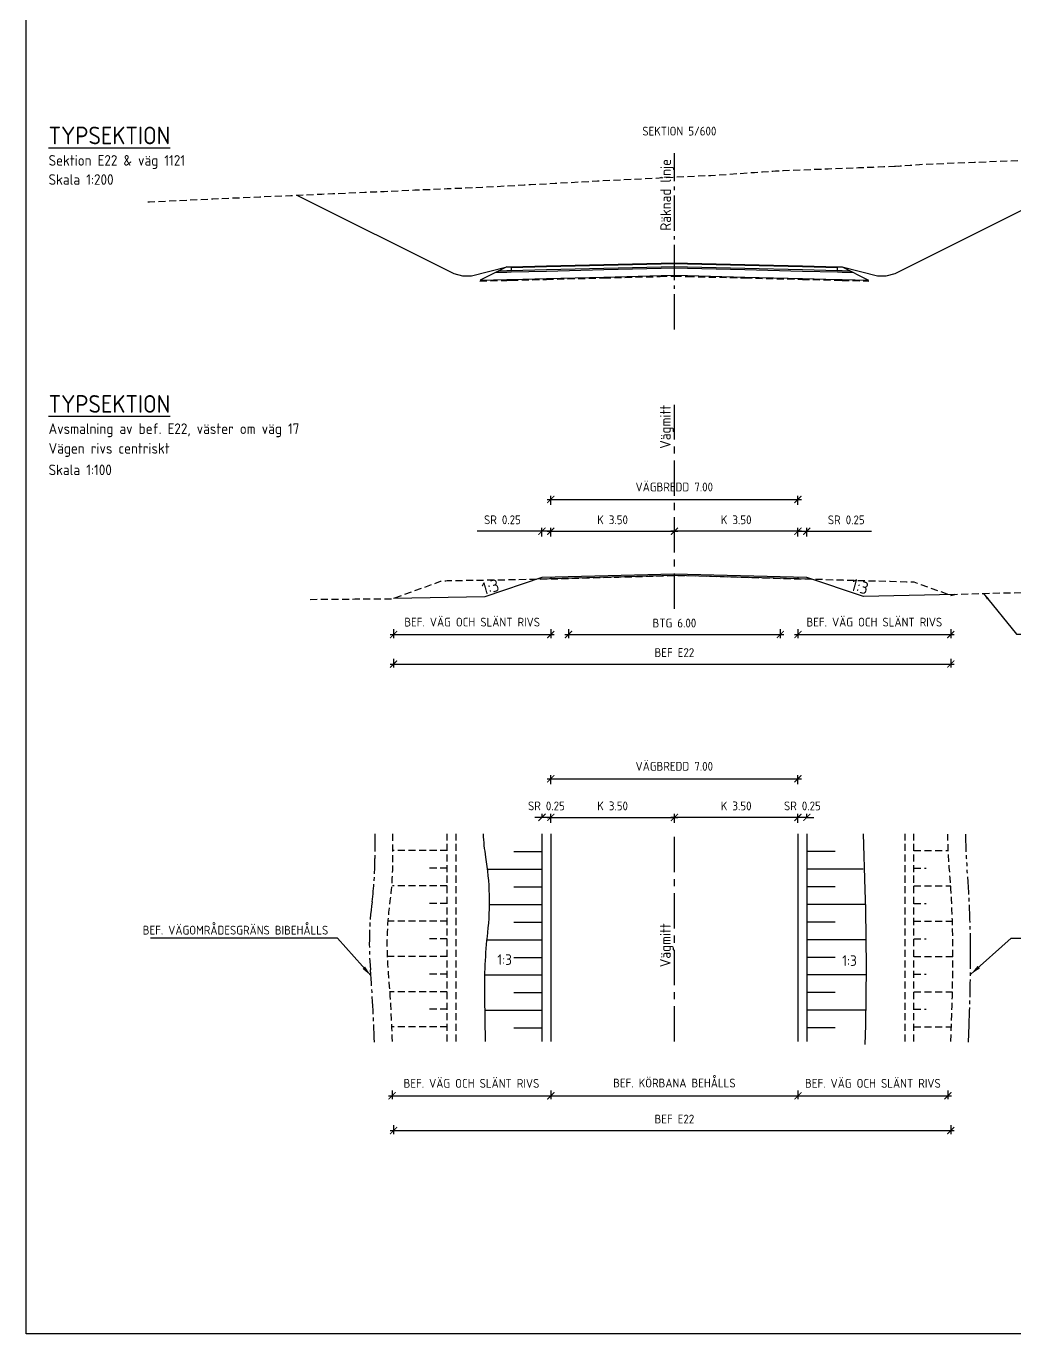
# Model space of a CAD drawing. Header units: metres. Extents: x 166439 to 168621, y 6226863 to 6228959.
# Drawn here: x 166661.84 to 166689.84, y 6226943.79 to 6226980.85 of the extents above; entities that cross this region are included whole.
import ezdxf
from ezdxf.enums import TextEntityAlignment as Align

# ---------------------------------------------------------------- set-up
doc = ezdxf.new("R2010")
doc.units = ezdxf.units.M
doc.header["$LTSCALE"] = 0.1
doc.header["$MEASUREMENT"] = 0
for name, pattern in [('CENTER', [16, 10, -2, 2, -2]), ('CENTRUMLINJE', [27, 20, -3, 1, -3]), ('DASHED_2', [3, 2, -1])]:
    doc.linetypes.add(name, pattern=pattern)
doc.layers.get('0').update_dxf_attribs({"linetype": 'CONTINUOUS'})
doc.layers.get('DEFPOINTS').update_dxf_attribs({"color": 5, "linetype": 'CONTINUOUS'})
for name, color, linetype in [('04_geotextil', 1, 'DASHED_2'), ('04_mått', 4, 'CONTINUOUS'), ('04_topp', 7, 'CONTINUOUS'), ('04_txt', 1, 'CONTINUOUS'), ('04_öb', 4, 'CONTINUOUS'), ('04_överyta', 3, 'CONTINUOUS'), ('900_CENT', 4, 'CENTER'), ('900_RACKE', 4, 'CONTINUOUS'), ('M-312A', 3, 'CONTINUOUS'), ('M-372A', 8, 'DASHED_2'), ('M-374C', 3, 'CONTINUOUS'), ('M-374D', 7, 'CONTINUOUS'), ('M-378B', 7, 'CENTRUMLINJE'), ('SEK', 1, 'CONTINUOUS'), ('Slänter', 4, 'CONTINUOUS'), ('T19202X', 7, 'CONTINUOUS'), ('Vägområde_bef', 4, 'CENTER')]:
    doc.layers.add(name, color=color, linetype=linetype)
doc.styles.add('ISO', font='iso.shx')
doc.dimstyles.new('BH90$0', dxfattribs={"dimscale": 0.05, "dimtxt": 2.5, "dimasz": 2, "dimexe": 1, "dimexo": 5, "dimgap": 2, "dimtad": 1, "dimzin": 0, "dimdsep": 46, "dimtxsty": 'ISO', "dimblk1": 'ARCHTICK', "dimblk2": 'ARCHTICK', "dimsah": 1, "dimcen": 1.5, "dimdle": 1, "dimadec": 0, "dimazin": 0, "dimtfac": 1, "dimtix": 1, "dimtmove": 0, "dimatfit": 3, "dimfxl": 1.5, "dimfxlon": 1, "dimtolj": 1, "dimtzin": 0, "dimarcsym": 0})
doc.dimstyles.new('BH90$7', dxfattribs={"dimscale": 0.05, "dimtxt": 2.5, "dimasz": 3, "dimexe": 2, "dimexo": 20, "dimgap": 1, "dimtad": 1, "dimzin": 0, "dimdsep": 46, "dimtxsty": 'ISO', "dimblk1": 'OPEN90', "dimblk2": 'OPEN90', "dimsah": 1, "dimcen": 4, "dimdle": 2, "dimadec": 0, "dimazin": 0, "dimtfac": 1, "dimtix": 1, "dimtmove": 0, "dimatfit": 3, "dimfxl": 2, "dimtolj": 1, "dimtzin": 0, "dimarcsym": 0})

# ---------------------------------------------------------------- blocks, each defined once
blk = doc.blocks.new('_ARCHTICK')
at = {"color": 0, "linetype": 'ByBlock', "const_width": 0.15}
blk.add_lwpolyline([(-0.5, -0.5), (0.5, 0.5)], dxfattribs=at)
blk = doc.blocks.new('*D238')
at = {"layer": '04_mått', "color": 0, "lineweight": -2}
for p, q in [((166672.243, 6226962.92), (166672.243, 6226962.67)), ((166688.027, 6226962.92), (166688.027, 6226962.67)), ((166672.143, 6226962.77), (166688.127, 6226962.77))]:
    blk.add_line(p, q, dxfattribs=at)
at = {"layer": 'DEFPOINTS', "color": 0}
for p in [(166672.243, 6226964.624), (166688.027, 6226964.718), (166688.027, 6226962.77)]:
    blk.add_point(p, dxfattribs=at)
at = {"layer": '04_mått', "color": 0, "lineweight": -2, "xscale": 0.2, "yscale": 0.2, "zscale": 0.2, "rotation": 180}
blk.add_blockref('_ARCHTICK', (166672.243, 6226962.77), dxfattribs=at)
at = {"layer": '04_mått', "color": 0, "lineweight": -2, "xscale": 0.2, "yscale": 0.2, "zscale": 0.2}
blk.add_blockref('_ARCHTICK', (166688.027, 6226962.77), dxfattribs=at)
at = {"layer": '04_mått', "color": 0, "insert": (166680.198, 6226963.095), "char_height": 0.25, "attachment_point": 5, "style": 'ISO'}
blk.add_mtext('\\A1;BEF E22', dxfattribs=at)
blk = doc.blocks.new('*D239')
at = {"layer": '04_mått', "color": 0, "lineweight": -2}
for p, q in [((166677.198, 6226963.757), (166677.198, 6226963.507)), ((166683.198, 6226963.757), (166683.198, 6226963.507)), ((166677.098, 6226963.607), (166683.298, 6226963.607))]:
    blk.add_line(p, q, dxfattribs=at)
at = {"layer": 'DEFPOINTS', "color": 0}
for p in [(166677.198, 6226965.182), (166683.198, 6226965.146), (166683.198, 6226963.607)]:
    blk.add_point(p, dxfattribs=at)
at = {"layer": '04_mått', "color": 0, "lineweight": -2, "xscale": 0.2, "yscale": 0.2, "zscale": 0.2, "rotation": 180}
blk.add_blockref('_ARCHTICK', (166677.198, 6226963.607), dxfattribs=at)
at = {"layer": '04_mått', "color": 0, "lineweight": -2, "xscale": 0.2, "yscale": 0.2, "zscale": 0.2}
blk.add_blockref('_ARCHTICK', (166683.198, 6226963.607), dxfattribs=at)
at = {"layer": '04_mått', "color": 0, "insert": (166680.198, 6226963.932), "char_height": 0.25, "attachment_point": 5, "style": 'ISO'}
blk.add_mtext('\\A1;BTG 6.00', dxfattribs=at)
blk = doc.blocks.new('*D240')
at = {"layer": '04_mått', "color": 0, "lineweight": -2}
for p, q in [((166676.445, 6226966.384), (166676.445, 6226966.634)), ((166676.696, 6226966.384), (166676.696, 6226966.634)), ((166676.445, 6226966.534), (166674.609, 6226966.534)), ((166676.696, 6226966.534), (166676.445, 6226966.534)), ((166676.696, 6226966.534), (166676.896, 6226966.534))]:
    blk.add_line(p, q, dxfattribs=at)
at = {"layer": 'DEFPOINTS', "color": 0}
for p in [(166676.696, 6226966.534), (166676.445, 6226965.179), (166676.696, 6226965.186)]:
    blk.add_point(p, dxfattribs=at)
at = {"layer": '04_mått', "color": 0, "lineweight": -2, "xscale": 0.2, "yscale": 0.2, "zscale": 0.2}
blk.add_blockref('_ARCHTICK', (166676.445, 6226966.534), dxfattribs=at)
at = {"layer": '04_mått', "color": 0, "lineweight": -2, "xscale": 0.2, "yscale": 0.2, "zscale": 0.2, "rotation": 180}
blk.add_blockref('_ARCHTICK', (166676.696, 6226966.534), dxfattribs=at)
at = {"layer": '04_mått', "color": 0, "insert": (166675.327, 6226966.859), "char_height": 0.25, "attachment_point": 5, "style": 'ISO'}
blk.add_mtext('\\A1;SR 0.25', dxfattribs=at)
blk = doc.blocks.new('*D241')
at = {"layer": '04_mått', "color": 0, "lineweight": -2}
for p, q in [((166683.697, 6226966.384), (166683.697, 6226966.634)), ((166683.947, 6226966.383), (166683.947, 6226966.633)), ((166683.697, 6226966.534), (166683.497, 6226966.534)), ((166683.697, 6226966.534), (166683.947, 6226966.533)), ((166683.947, 6226966.533), (166685.783, 6226966.532))]:
    blk.add_line(p, q, dxfattribs=at)
at = {"layer": 'DEFPOINTS', "color": 0}
for p in [(166683.697, 6226966.534), (166683.696, 6226965.183), (166683.946, 6226965.176)]:
    blk.add_point(p, dxfattribs=at)
at = {"layer": '04_mått', "color": 0, "lineweight": -2, "xscale": 0.2, "yscale": 0.2, "zscale": 0.2}
for p, rotation in [((166683.697, 6226966.534), 359.9501175747248), ((166683.947, 6226966.533), 179.9501175747248)]:
    blk.add_blockref('_ARCHTICK', p, dxfattribs=dict(at, rotation=rotation))
at = {"layer": '04_mått', "color": 0, "insert": (166685.066, 6226966.857), "char_height": 0.25, "attachment_point": 5, "rotation": 359.9501, "style": 'ISO'}
blk.add_mtext('\\A1;SR 0.25', dxfattribs=at)
blk = doc.blocks.new('*D242')
at = {"layer": '04_mått', "color": 0, "lineweight": -2}
for p, q in [((166676.696, 6226966.384), (166676.696, 6226966.634)), ((166680.198, 6226966.384), (166680.198, 6226966.634)), ((166676.596, 6226966.534), (166680.298, 6226966.534))]:
    blk.add_line(p, q, dxfattribs=at)
at = {"layer": 'DEFPOINTS', "color": 0}
for p in [(166680.198, 6226966.534), (166676.696, 6226965.186), (166680.198, 6226965.279)]:
    blk.add_point(p, dxfattribs=at)
at = {"layer": '04_mått', "color": 0, "lineweight": -2, "xscale": 0.2, "yscale": 0.2, "zscale": 0.2, "rotation": 180}
blk.add_blockref('_ARCHTICK', (166676.696, 6226966.534), dxfattribs=at)
at = {"layer": '04_mått', "color": 0, "lineweight": -2, "xscale": 0.2, "yscale": 0.2, "zscale": 0.2}
blk.add_blockref('_ARCHTICK', (166680.198, 6226966.534), dxfattribs=at)
at = {"layer": '04_mått', "color": 0, "insert": (166678.447, 6226966.859), "char_height": 0.25, "attachment_point": 5, "style": 'ISO'}
blk.add_mtext('\\A1;K 3.50', dxfattribs=at)
blk = doc.blocks.new('*D243')
at = {"layer": '04_mått', "color": 0, "lineweight": -2}
for p, q in [((166680.198, 6226966.384), (166680.198, 6226966.634)), ((166683.698, 6226966.384), (166683.698, 6226966.634)), ((166683.798, 6226966.534), (166680.098, 6226966.534))]:
    blk.add_line(p, q, dxfattribs=at)
at = {"layer": 'DEFPOINTS', "color": 0}
for p in [(166680.198, 6226966.534), (166680.198, 6226965.279), (166683.698, 6226965.235)]:
    blk.add_point(p, dxfattribs=at)
at = {"layer": '04_mått', "color": 0, "lineweight": -2, "xscale": 0.2, "yscale": 0.2, "zscale": 0.2, "rotation": 180}
blk.add_blockref('_ARCHTICK', (166680.198, 6226966.534), dxfattribs=at)
at = {"layer": '04_mått', "color": 0, "lineweight": -2, "xscale": 0.2, "yscale": 0.2, "zscale": 0.2}
blk.add_blockref('_ARCHTICK', (166683.698, 6226966.534), dxfattribs=at)
at = {"layer": '04_mått', "color": 0, "insert": (166681.948, 6226966.859), "char_height": 0.25, "attachment_point": 5, "style": 'ISO'}
blk.add_mtext('\\A1;K 3.50', dxfattribs=at)
blk = doc.blocks.new('*D244')
at = {"layer": '04_mått', "color": 0, "lineweight": -2}
for p, q in [((166676.595, 6226967.436), (166683.795, 6226967.436)), ((166676.695, 6226967.286), (166676.695, 6226967.536)), ((166683.695, 6226967.286), (166683.695, 6226967.536))]:
    blk.add_line(p, q, dxfattribs=at)
at = {"layer": 'DEFPOINTS', "color": 0}
for p in [(166683.695, 6226967.436), (166676.695, 6226965.186), (166683.695, 6226965.186)]:
    blk.add_point(p, dxfattribs=at)
at = {"layer": '04_mått', "color": 0, "lineweight": -2, "xscale": 0.2, "yscale": 0.2, "zscale": 0.2, "rotation": 180}
blk.add_blockref('_ARCHTICK', (166676.695, 6226967.436), dxfattribs=at)
at = {"layer": '04_mått', "color": 0, "lineweight": -2, "xscale": 0.2, "yscale": 0.2, "zscale": 0.2}
blk.add_blockref('_ARCHTICK', (166683.695, 6226967.436), dxfattribs=at)
at = {"layer": '04_mått', "color": 0, "insert": (166680.195, 6226967.788), "char_height": 0.25, "attachment_point": 5, "style": 'ISO'}
blk.add_mtext('\\A1;VÄGBREDD 7.00', dxfattribs=at)
blk = doc.blocks.new('*D245')
at = {"layer": '900_RACKE', "color": 0, "lineweight": -2}
for p, q in [((166683.697, 6226963.757), (166683.697, 6226963.507)), ((166688.027, 6226963.757), (166688.027, 6226963.507)), ((166683.597, 6226963.607), (166688.127, 6226963.607))]:
    blk.add_line(p, q, dxfattribs=at)
at = {"layer": 'DEFPOINTS', "color": 0}
for p in [(166683.697, 6226965.186), (166688.027, 6226964.718), (166688.027, 6226963.607)]:
    blk.add_point(p, dxfattribs=at)
at = {"layer": '900_RACKE', "color": 0, "lineweight": -2, "xscale": 0.2, "yscale": 0.2, "zscale": 0.2, "rotation": 180}
blk.add_blockref('_ARCHTICK', (166683.697, 6226963.607), dxfattribs=at)
at = {"layer": '900_RACKE', "color": 0, "lineweight": -2, "xscale": 0.2, "yscale": 0.2, "zscale": 0.2}
blk.add_blockref('_ARCHTICK', (166688.027, 6226963.607), dxfattribs=at)
at = {"layer": '900_RACKE', "color": 0, "insert": (166685.862, 6226963.959), "char_height": 0.25, "attachment_point": 5, "style": 'ISO'}
blk.add_mtext('\\A1;BEF. VÄG OCH SLÄNT RIVS', dxfattribs=at)
blk = doc.blocks.new('*D246')
at = {"layer": '04_mått', "color": 0, "lineweight": -2}
for p, q in [((166672.243, 6226963.757), (166672.243, 6226963.507)), ((166676.696, 6226963.757), (166676.696, 6226963.507)), ((166672.143, 6226963.607), (166676.796, 6226963.607))]:
    blk.add_line(p, q, dxfattribs=at)
at = {"layer": 'DEFPOINTS', "color": 0}
for p in [(166676.696, 6226965.186), (166672.243, 6226964.624), (166676.696, 6226963.607)]:
    blk.add_point(p, dxfattribs=at)
at = {"layer": '04_mått', "color": 0, "lineweight": -2, "xscale": 0.2, "yscale": 0.2, "zscale": 0.2, "rotation": 180}
blk.add_blockref('_ARCHTICK', (166672.243, 6226963.607), dxfattribs=at)
at = {"layer": '04_mått', "color": 0, "lineweight": -2, "xscale": 0.2, "yscale": 0.2, "zscale": 0.2}
blk.add_blockref('_ARCHTICK', (166676.696, 6226963.607), dxfattribs=at)
at = {"layer": '04_mått', "color": 0, "insert": (166674.47, 6226963.959), "char_height": 0.25, "attachment_point": 5, "style": 'ISO'}
blk.add_mtext('\\A1;BEF. VÄG OCH SLÄNT RIVS', dxfattribs=at)
blk = doc.blocks.new('*D247')
at = {"layer": '04_mått', "color": 0, "lineweight": -2}
for p, q in [((166676.698, 6226958.275), (166676.698, 6226958.525)), ((166680.198, 6226958.275), (166680.198, 6226958.525)), ((166676.598, 6226958.425), (166680.298, 6226958.425))]:
    blk.add_line(p, q, dxfattribs=at)
at = {"layer": 'DEFPOINTS', "color": 0}
for p in [(166680.198, 6226958.425), (166676.698, 6226952.074), (166680.198, 6226952.074)]:
    blk.add_point(p, dxfattribs=at)
at = {"layer": '04_mått', "color": 0, "lineweight": -2, "xscale": 0.2, "yscale": 0.2, "zscale": 0.2, "rotation": 180}
blk.add_blockref('_ARCHTICK', (166676.698, 6226958.425), dxfattribs=at)
at = {"layer": '04_mått', "color": 0, "lineweight": -2, "xscale": 0.2, "yscale": 0.2, "zscale": 0.2}
blk.add_blockref('_ARCHTICK', (166680.198, 6226958.425), dxfattribs=at)
at = {"layer": '04_mått', "color": 0, "insert": (166678.448, 6226958.75), "char_height": 0.25, "attachment_point": 5, "style": 'ISO'}
blk.add_mtext('\\A1;K 3.50', dxfattribs=at)
blk = doc.blocks.new('*D248')
at = {"layer": '04_mått', "color": 0, "lineweight": -2}
for p, q in [((166680.198, 6226958.275), (166680.198, 6226958.525)), ((166683.698, 6226958.275), (166683.698, 6226958.525)), ((166683.798, 6226958.425), (166680.098, 6226958.425))]:
    blk.add_line(p, q, dxfattribs=at)
at = {"layer": 'DEFPOINTS', "color": 0}
for p in [(166680.198, 6226958.425), (166680.198, 6226952.074), (166683.698, 6226952.074)]:
    blk.add_point(p, dxfattribs=at)
at = {"layer": '04_mått', "color": 0, "lineweight": -2, "xscale": 0.2, "yscale": 0.2, "zscale": 0.2, "rotation": 180}
blk.add_blockref('_ARCHTICK', (166680.198, 6226958.425), dxfattribs=at)
at = {"layer": '04_mått', "color": 0, "lineweight": -2, "xscale": 0.2, "yscale": 0.2, "zscale": 0.2}
blk.add_blockref('_ARCHTICK', (166683.698, 6226958.425), dxfattribs=at)
at = {"layer": '04_mått', "color": 0, "insert": (166681.948, 6226958.75), "char_height": 0.25, "attachment_point": 5, "style": 'ISO'}
blk.add_mtext('\\A1;K 3.50', dxfattribs=at)
blk = doc.blocks.new('*D249')
at = {"layer": '04_mått', "color": 0, "lineweight": -2}
for p, q in [((166672.202, 6226950.685), (166672.202, 6226950.435)), ((166676.698, 6226950.685), (166676.698, 6226950.435)), ((166672.102, 6226950.535), (166676.798, 6226950.535))]:
    blk.add_line(p, q, dxfattribs=at)
at = {"layer": 'DEFPOINTS', "color": 0}
for p in [(166672.202, 6226952.069), (166676.698, 6226952.074), (166676.698, 6226950.535)]:
    blk.add_point(p, dxfattribs=at)
at = {"layer": '04_mått', "color": 0, "lineweight": -2, "xscale": 0.2, "yscale": 0.2, "zscale": 0.2, "rotation": 180}
blk.add_blockref('_ARCHTICK', (166672.202, 6226950.535), dxfattribs=at)
at = {"layer": '04_mått', "color": 0, "lineweight": -2, "xscale": 0.2, "yscale": 0.2, "zscale": 0.2}
blk.add_blockref('_ARCHTICK', (166676.698, 6226950.535), dxfattribs=at)
at = {"layer": '04_mått', "color": 0, "insert": (166674.45, 6226950.887), "char_height": 0.25, "attachment_point": 5, "style": 'ISO'}
blk.add_mtext('\\A1;BEF. VÄG OCH SLÄNT RIVS', dxfattribs=at)
blk = doc.blocks.new('*D250')
at = {"layer": '04_mått', "color": 0, "lineweight": -2}
for p, q in [((166683.698, 6226950.685), (166683.698, 6226950.435)), ((166687.945, 6226950.685), (166687.945, 6226950.435)), ((166683.598, 6226950.535), (166688.045, 6226950.535))]:
    blk.add_line(p, q, dxfattribs=at)
at = {"layer": 'DEFPOINTS', "color": 0}
for p in [(166687.945, 6226957.949), (166683.698, 6226952.069), (166687.945, 6226950.535)]:
    blk.add_point(p, dxfattribs=at)
at = {"layer": '04_mått', "color": 0, "lineweight": -2, "xscale": 0.2, "yscale": 0.2, "zscale": 0.2, "rotation": 180}
blk.add_blockref('_ARCHTICK', (166683.698, 6226950.535), dxfattribs=at)
at = {"layer": '04_mått', "color": 0, "lineweight": -2, "xscale": 0.2, "yscale": 0.2, "zscale": 0.2}
blk.add_blockref('_ARCHTICK', (166687.945, 6226950.535), dxfattribs=at)
at = {"layer": '04_mått', "color": 0, "insert": (166685.821, 6226950.887), "char_height": 0.25, "attachment_point": 5, "style": 'ISO'}
blk.add_mtext('\\A1;BEF. VÄG OCH SLÄNT RIVS', dxfattribs=at)
blk = doc.blocks.new('_Open90')
at = {"color": 0, "linetype": 'ByBlock', "lineweight": -2}
for p, q in [((0, 0), (-1, 0)), ((-0.5, 0.5), (0, 0)), ((0, 0), (-0.5, -0.5))]:
    blk.add_line(p, q, dxfattribs=at)
blk = doc.blocks.new('*D252')
at = {"layer": '04_mått', "color": 0, "lineweight": -2}
for p, q in [((166683.698, 6226958.425), (166683.698, 6226958.525)), ((166683.948, 6226958.425), (166683.948, 6226958.525)), ((166683.698, 6226958.425), (166683.498, 6226958.426)), ((166683.948, 6226958.425), (166683.698, 6226958.425)), ((166683.948, 6226958.425), (166684.148, 6226958.425))]:
    blk.add_line(p, q, dxfattribs=at)
at = {"layer": 'DEFPOINTS', "color": 0}
for p in [(166683.698, 6226958.425), (166683.698, 6226957.959), (166683.948, 6226957.959)]:
    blk.add_point(p, dxfattribs=at)
at = {"layer": '04_mått', "color": 0, "lineweight": -2, "xscale": 0.2, "yscale": 0.2, "zscale": 0.2}
for p, rotation in [((166683.698, 6226958.425), 359.9501175747248), ((166683.948, 6226958.425), 179.9501175747248)]:
    blk.add_blockref('_ARCHTICK', p, dxfattribs=dict(at, rotation=rotation))
at = {"layer": '04_mått', "color": 0, "insert": (166683.823, 6226958.75), "char_height": 0.25, "attachment_point": 5, "rotation": 359.9501, "style": 'ISO'}
blk.add_mtext('\\A1;SR 0.25', dxfattribs=at)
blk = doc.blocks.new('*D253')
at = {"layer": '04_mått', "color": 0, "lineweight": -2}
for p, q in [((166676.448, 6226958.425), (166676.448, 6226958.525)), ((166676.698, 6226958.425), (166676.698, 6226958.525)), ((166676.448, 6226958.425), (166676.248, 6226958.426)), ((166676.698, 6226958.425), (166676.448, 6226958.425)), ((166676.698, 6226958.425), (166676.898, 6226958.425))]:
    blk.add_line(p, q, dxfattribs=at)
at = {"layer": 'DEFPOINTS', "color": 0}
for p in [(166676.448, 6226958.425), (166676.448, 6226957.959), (166676.698, 6226957.959)]:
    blk.add_point(p, dxfattribs=at)
at = {"layer": '04_mått', "color": 0, "lineweight": -2, "xscale": 0.2, "yscale": 0.2, "zscale": 0.2}
for p, rotation in [((166676.448, 6226958.425), 359.9501175747248), ((166676.698, 6226958.425), 179.9501175747248)]:
    blk.add_blockref('_ARCHTICK', p, dxfattribs=dict(at, rotation=rotation))
at = {"layer": '04_mått', "color": 0, "insert": (166676.573, 6226958.75), "char_height": 0.25, "attachment_point": 5, "rotation": 359.9501, "style": 'ISO'}
blk.add_mtext('\\A1;SR 0.25', dxfattribs=at)
blk = doc.blocks.new('*D255')
at = {"layer": '04_mått', "color": 0, "lineweight": -2}
for p, q in [((166672.243, 6226949.7), (166672.243, 6226949.45)), ((166688.027, 6226949.7), (166688.027, 6226949.45)), ((166672.143, 6226949.55), (166688.127, 6226949.55))]:
    blk.add_line(p, q, dxfattribs=at)
at = {"layer": 'DEFPOINTS', "color": 0}
for p in [(166672.243, 6226951.554), (166688.027, 6226951.647), (166688.027, 6226949.55)]:
    blk.add_point(p, dxfattribs=at)
at = {"layer": '04_mått', "color": 0, "lineweight": -2, "xscale": 0.2, "yscale": 0.2, "zscale": 0.2, "rotation": 180}
blk.add_blockref('_ARCHTICK', (166672.243, 6226949.55), dxfattribs=at)
at = {"layer": '04_mått', "color": 0, "lineweight": -2, "xscale": 0.2, "yscale": 0.2, "zscale": 0.2}
blk.add_blockref('_ARCHTICK', (166688.027, 6226949.55), dxfattribs=at)
at = {"layer": '04_mått', "color": 0, "insert": (166680.198, 6226949.875), "char_height": 0.25, "attachment_point": 5, "style": 'ISO'}
blk.add_mtext('\\A1;BEF E22', dxfattribs=at)
blk = doc.blocks.new('*D256')
at = {"layer": '04_mått', "color": 0, "lineweight": -2}
for p, q in [((166676.695, 6226959.37), (166676.695, 6226959.62)), ((166683.695, 6226959.37), (166683.695, 6226959.62)), ((166676.595, 6226959.52), (166683.795, 6226959.52))]:
    blk.add_line(p, q, dxfattribs=at)
at = {"layer": 'DEFPOINTS', "color": 0}
for p in [(166683.695, 6226959.52), (166676.695, 6226957.27), (166683.695, 6226957.27)]:
    blk.add_point(p, dxfattribs=at)
at = {"layer": '04_mått', "color": 0, "lineweight": -2, "xscale": 0.2, "yscale": 0.2, "zscale": 0.2, "rotation": 180}
blk.add_blockref('_ARCHTICK', (166676.695, 6226959.52), dxfattribs=at)
at = {"layer": '04_mått', "color": 0, "lineweight": -2, "xscale": 0.2, "yscale": 0.2, "zscale": 0.2}
blk.add_blockref('_ARCHTICK', (166683.695, 6226959.52), dxfattribs=at)
at = {"layer": '04_mått', "color": 0, "insert": (166680.195, 6226959.872), "char_height": 0.25, "attachment_point": 5, "style": 'ISO'}
blk.add_mtext('\\A1;VÄGBREDD 7.00', dxfattribs=at)
blk = doc.blocks.new('*D257')
at = {"layer": '04_mått', "color": 0, "lineweight": -2}
for p, q in [((166676.698, 6226950.685), (166676.698, 6226950.435)), ((166683.698, 6226950.685), (166683.698, 6226950.435)), ((166676.598, 6226950.535), (166683.798, 6226950.535))]:
    blk.add_line(p, q, dxfattribs=at)
at = {"layer": 'DEFPOINTS', "color": 0}
for p in [(166676.698, 6226952.069), (166683.698, 6226952.074), (166683.698, 6226950.535)]:
    blk.add_point(p, dxfattribs=at)
at = {"layer": '04_mått', "color": 0, "lineweight": -2, "xscale": 0.2, "yscale": 0.2, "zscale": 0.2, "rotation": 180}
blk.add_blockref('_ARCHTICK', (166676.698, 6226950.535), dxfattribs=at)
at = {"layer": '04_mått', "color": 0, "lineweight": -2, "xscale": 0.2, "yscale": 0.2, "zscale": 0.2}
blk.add_blockref('_ARCHTICK', (166683.698, 6226950.535), dxfattribs=at)
at = {"layer": '04_mått', "color": 0, "insert": (166680.198, 6226950.896), "char_height": 0.25, "attachment_point": 5, "style": 'ISO'}
blk.add_mtext('\\A1;BEF. KÖRBANA BEHÅLLS', dxfattribs=at)

msp = doc.modelspace()

# ---------------------------------------------------------------- hatches: boundary and pattern name
at = {"layer": '04_topp'}
h = msp.add_hatch(color=256, dxfattribs=at)
h.paths.add_polyline_path([(166680.1975, 6226974.1237), (166680.5725, 6226974.1143), (166682.1975, 6226974.0737), (166683.8225, 6226974.0331), (166684.8225, 6226974.0081), (166684.8225, 6226974.0281), (166683.8225, 6226974.0531), (166682.1975, 6226974.0937), (166680.5725, 6226974.1343), (166680.1975, 6226974.1437)])
h.paths.add_polyline_path([(166679.8225, 6226974.1343), (166678.1975, 6226974.0937), (166676.5725, 6226974.0531), (166675.5725, 6226974.0281), (166675.5725, 6226974.0081), (166676.5725, 6226974.0331), (166678.1975, 6226974.0737), (166679.8225, 6226974.1143), (166680.1975, 6226974.1237), (166680.1975, 6226974.1437)])
msp.add_hatch(color=256, dxfattribs=at).paths.add_polyline_path([(166680.1952, 6226965.3192), (166676.6963, 6226965.2259), (166676.6963, 6226965.1859), (166680.1952, 6226965.2792), (166683.6975, 6226965.1858), (166683.6975, 6226965.2258)])

# ---------------------------------------------------------------- linework, layer by layer
at = {"layer": '04_geotextil'}
msp.add_lwpolyline([(166674.6896, 6226973.626), (166675.4482, 6226973.6449), (166675.5732, 6226973.6481), (166676.5732, 6226973.6731), (166678.1982, 6226973.7137), (166679.7975, 6226973.7537), (166679.7975, 6226973.7536), (166680.1995, 6226973.7636), (166680.5719, 6226973.7543), (166682.1969, 6226973.7137), (166683.8219, 6226973.6731), (166684.8219, 6226973.6481), (166684.9469, 6226973.6449), (166685.7055, 6226973.626)], dxfattribs=at)
at = {"layer": '04_öb'}
for p, q in [((166675.4475, 6226974.0249), (166674.7002, 6226973.6513)), ((166684.9475, 6226974.0249), (166685.6949, 6226973.6513))]:
    msp.add_line(p, q, dxfattribs=at)
for points in [[(166674.7002, 6226973.6513), (166675.4475, 6226973.6699), (166675.5725, 6226973.6731), (166676.5725, 6226973.6981), (166678.1975, 6226973.7387), (166679.8225, 6226973.7793), (166679.8225, 6226973.7792), (166680.1975, 6226973.7886), (166680.1975, 6226973.7887), (166680.5725, 6226973.7793), (166682.1975, 6226973.7387), (166683.8225, 6226973.6981), (166684.8225, 6226973.6731), (166684.9475, 6226973.6699), (166685.6949, 6226973.6513)], [(166675.1423, 6226973.8723), (166675.4475, 6226973.8799), (166675.5725, 6226973.8831), (166676.5725, 6226973.9081), (166678.1975, 6226973.9487), (166679.8225, 6226973.9893), (166679.8225, 6226973.9892), (166680.1975, 6226973.9986), (166680.1975, 6226973.9987), (166680.5725, 6226973.9893), (166682.1975, 6226973.9487), (166683.8225, 6226973.9081), (166684.8225, 6226973.8831), (166684.9475, 6226973.8799), (166685.2528, 6226973.8723)]]:
    msp.add_lwpolyline(points, dxfattribs=at)
at = {"layer": '04_överyta'}
for points in [[(166675.2265, 6226973.9144), (166675.4475, 6226973.9199), (166675.5725, 6226973.9231), (166676.5725, 6226973.9481), (166678.1975, 6226973.9887), (166679.8225, 6226974.0293), (166679.8225, 6226974.0292), (166680.1975, 6226974.0386), (166680.1975, 6226974.0387), (166680.5725, 6226974.0293), (166682.1975, 6226973.9887), (166683.8225, 6226973.9481), (166684.8225, 6226973.9231), (166684.9475, 6226973.9199), (166685.1686, 6226973.9144)], [(166675.4475, 6226974.0249), (166675.4475, 6226974.0249), (166675.5725, 6226974.0281), (166675.5725, 6226974.0081), (166676.5725, 6226974.0331), (166678.1975, 6226974.0737), (166679.8225, 6226974.1143), (166680.1975, 6226974.1237), (166680.5725, 6226974.1143), (166682.1975, 6226974.0737), (166683.8225, 6226974.0331), (166684.8225, 6226974.0081), (166684.8225, 6226974.0281), (166684.9475, 6226974.0249), (166684.9475, 6226974.0249)], [(166675.4475, 6226974.0249), (166675.4475, 6226974.0249), (166675.5725, 6226974.0281), (166675.5725, 6226973.9231), (166676.5725, 6226973.9481), (166678.1975, 6226973.9887), (166679.8225, 6226974.0293), (166680.1975, 6226974.0387), (166680.5725, 6226974.0293), (166682.1975, 6226973.9887), (166683.8225, 6226973.9481), (166684.8225, 6226973.9231), (166684.8225, 6226974.0281), (166684.9475, 6226974.0249), (166684.9475, 6226974.0249)]]:
    msp.add_lwpolyline(points, dxfattribs=at)
at = {"layer": '04_överyta', "flags": 128}
for points in [[(166688.1379, 6226964.7456), (166685.5583, 6226964.6822), (166683.9475, 6226965.2192), (166680.1952, 6226965.3192), (166676.4456, 6226965.2192), (166674.8277, 6226964.6799), (166672.243, 6226964.6238)], [(166684.078, 6226965.1757), (166680.1952, 6226965.2792), (166676.3151, 6226965.1757)], [(166676.6963, 6226965.2259), (166676.6963, 6226965.1859)], [(166683.6975, 6226965.2258), (166683.6975, 6226965.1858)]]:
    msp.add_lwpolyline(points, dxfattribs=at)
at = {"layer": '900_CENT'}
msp.add_line((166680.1975, 6226964.3353), (166680.1975, 6226970.1141), dxfattribs=at)
at = {"layer": '900_CENT', "flags": 128}
msp.add_lwpolyline([(166680.1975, 6226952.0739), (166680.1975, 6226957.9588)], dxfattribs=at)
at = {"layer": 'DEFPOINTS', "flags": 128}
msp.add_lwpolyline([(166661.8364, 6226943.7888), (166661.8364, 6226999.1888), (166722.9364, 6226999.1888), (166722.9364, 6226999.1888), (166722.9364, 6226953.6888), (166722.9364, 6226943.7888)], close=True, dxfattribs=at)
msp.add_lwpolyline([(166661.8364, 6226943.7888), (166661.8364, 6226999.1888), (166722.9364, 6226999.1888), (166722.9364, 6226999.1888), (166722.9364, 6226953.6888), (166722.9364, 6226943.7888)], close=True, dxfattribs=at)
at = {"layer": 'M-312A', "flags": 128}
for points in [[(166676.6975, 6226957.9588), (166676.6975, 6226952.0739)], [(166683.6975, 6226957.9588), (166683.6975, 6226952.0739)]]:
    msp.add_lwpolyline(points, dxfattribs=at)
at = {"layer": 'M-372A', "flags": 128}
for points in [[(166686.4285, 6226976.8794), (166686.5967, 6226976.8861), (166686.878, 6226976.9044), (166686.9609, 6226976.9118), (166687.1425, 6226976.931), (166688.696, 6226976.993), (166689.0625, 6226977.0075), (166689.6935, 6226977.0325), (166689.982, 6226977.044), (166691.0805, 6226977.0875), (166691.229, 6226977.0935), (166691.2935, 6226977.096), (166692.5275, 6226977.145), (166692.7005, 6226977.152), (166693.545, 6226977.1855), (166693.62, 6226977.1885), (166693.9005, 6226977.1995), (166693.9865, 6226977.203), (166694.2185, 6226977.2105), (166695.3165, 6226977.2445), (166695.884, 6226977.2625), (166696.0395, 6226977.2675), (166696.145, 6226977.2705), (166696.4275, 6226977.2785), (166696.8505, 6226977.29), (166697.6615, 6226977.3125), (166698.5735, 6226977.338), (166698.907, 6226977.346), (166698.987, 6226977.3475), (166699.006, 6226977.348), (166699.062, 6226977.3495), (166699.2145, 6226977.353), (166699.284, 6226977.355), (166699.8485, 6226977.371), (166700.17, 6226977.379), (166700.6505, 6226977.3855), (166700.945, 6226977.3895), (166701.4605, 6226977.3965), (166701.8245, 6226977.4015), (166702.1185, 6226977.4055), (166702.4635, 6226977.4105), (166702.625, 6226977.4125), (166702.811, 6226977.415), (166703.1495, 6226977.42), (166703.2485, 6226977.421), (166703.381, 6226977.423), (166703.655, 6226977.427), (166703.6625, 6226977.4265), (166704.3525, 6226977.4235), (166704.701, 6226977.422), (166704.876, 6226977.421), (166704.9873, 6226977.4229)], [(166665.284, 6226975.8683), (166665.33, 6226975.8705), (166667.0885, 6226975.952), (166667.1235, 6226975.954), (166668.4545, 6226976.0125), (166669.3365, 6226976.051), (166670.207, 6226976.0895), (166670.5195, 6226976.103), (166670.646, 6226976.1085), (166670.8985, 6226976.1195), (166671.433, 6226976.143), (166671.7565, 6226976.1575), (166671.981, 6226976.164), (166672.8415, 6226976.205), (166672.8595, 6226976.2055), (166672.878, 6226976.206), (166673.766, 6226976.244), (166674.5665, 6226976.278), (166674.7585, 6226976.2865), (166675.945, 6226976.349), (166675.9975, 6226976.3515), (166676.02, 6226976.3525), (166676.122, 6226976.3595), (166676.8205, 6226976.3965), (166677.201, 6226976.4175), (166678.019, 6226976.4625), (166678.4065, 6226976.4835), (166680.1975, 6226976.5705), (166680.207, 6226976.571), (166681.1505, 6226976.617), (166681.1915, 6226976.615), (166681.2285, 6226976.6175), (166682.4665, 6226976.7045), (166682.697, 6226976.721), (166682.9825, 6226976.7415), (166683.063, 6226976.7465), (166683.2815, 6226976.7555), (166684.119, 6226976.7895), (166684.474, 6226976.804), (166684.558, 6226976.807), (166684.674, 6226976.8105), (166684.7165, 6226976.812), (166685.2615, 6226976.8335), (166685.4105, 6226976.8395), (166685.4195, 6226976.84), (166685.8345, 6226976.856), (166685.9725, 6226976.8615), (166686.126, 6226976.8675), (166686.4285, 6226976.8794), (166686.5967, 6226976.8861)], [(166669.8835, 6226964.6034), (166670.3639, 6226964.6076), (166670.8779, 6226964.6116), (166671.1499, 6226964.6146), (166671.7109, 6226964.6196), (166672.2149, 6226964.6236), (166672.8419, 6226964.8516), (166673.0689, 6226964.9336), (166673.3979, 6226965.0526), (166673.5699, 6226965.1156), (166673.5799, 6226965.1196), (166673.5939, 6226965.1236), (166673.6879, 6226965.1296), (166673.7229, 6226965.1316), (166673.7649, 6226965.1346), (166674.0989, 6226965.1396), (166674.5519, 6226965.1476), (166674.7059, 6226965.1496), (166675.2609, 6226965.1596), (166675.5619, 6226965.1646), (166675.5749, 6226965.1646), (166676.6479, 6226965.1836), (166676.9129, 6226965.1906), (166678.0159, 6226965.2206), (166678.6249, 6226965.2366), (166679.6719, 6226965.2646), (166680.3329, 6226965.2816), (166680.4129, 6226965.2836), (166682.3682, 6226965.2213), (166683.4212, 6226965.1932), (166684.2019, 6226965.1784), (166684.8839, 6226965.1554), (166684.9736, 6226965.1529), (166685.5189, 6226965.1378), (166686.2405, 6226965.1178), (166686.3133, 6226965.1158), (166686.5105, 6226965.1103), (166686.7752, 6226965.103), (166686.7999, 6226965.1023), (166686.9819, 6226965.0972), (166687.0789, 6226965.0626), (166687.1289, 6226965.0446), (166687.1729, 6226965.0286), (166687.1809, 6226965.0256), (166687.8229, 6226964.7936), (166687.9619, 6226964.7416), (166688.0269, 6226964.7176), (166688.1379, 6226964.7456), (166688.3249, 6226964.7516), (166688.8639, 6226964.7706), (166688.9509, 6226964.7736), (166690.3289, 6226964.8046), (166690.3464, 6226964.805)], [(166673.7649, 6226952.0739), (166673.7649, 6226957.9588)], [(166674.0149, 6226952.0739), (166674.0149, 6226957.9588)], [(166686.7319, 6226952.0739), (166686.7319, 6226957.9588)], [(166686.9819, 6226952.0739), (166686.9819, 6226957.9588)], [(166673.7649, 6226957.4859), (166672.2149, 6226957.4859)], [(166686.9819, 6226957.4859), (166687.9544, 6226957.4859)], [(166673.7649, 6226956.9859), (166673.2482, 6226956.9859)], [(166686.9819, 6226956.9859), (166687.3302, 6226956.9859)], [(166673.7649, 6226956.4859), (166672.2149, 6226956.4859)], [(166686.9819, 6226956.4859), (166688.0237, 6226956.4859)], [(166673.7649, 6226955.9859), (166673.2482, 6226955.9859)], [(166686.9819, 6226955.9859), (166687.3302, 6226955.9859)], [(166673.7649, 6226955.4859), (166672.0805, 6226955.4859)], [(166686.9819, 6226955.4859), (166688.0723, 6226955.4859)], [(166673.7649, 6226954.9859), (166673.2482, 6226954.9859)], [(166686.9819, 6226954.9859), (166687.3302, 6226954.9859)], [(166673.7649, 6226954.4859), (166672.0636, 6226954.4859)], [(166686.9819, 6226954.4859), (166688.0858, 6226954.4859)], [(166673.7649, 6226953.9859), (166673.2482, 6226953.9859)], [(166686.9819, 6226953.9859), (166687.3302, 6226953.9859)], [(166673.7649, 6226953.4859), (166672.1324, 6226953.4859)], [(166686.9819, 6226953.4859), (166688.0743, 6226953.4859)], [(166673.7649, 6226952.9859), (166673.2482, 6226952.9859)], [(166686.9819, 6226952.9859), (166687.3302, 6226952.9859)], [(166673.7649, 6226952.4859), (166672.1861, 6226952.4859)], [(166686.9819, 6226952.4859), (166688.0432, 6226952.4859)]]:
    msp.add_lwpolyline(points, dxfattribs=at)
for points in [[(166672.2149, 6226957.9588), (166672.2149, 6226957.2552, -0.032804), (166672.1303, 6226955.9673, 0.0529099), (166672.084, 6226954.1495, -0.0118668), (166672.2018, 6226952.0687, 0.7665126)], [(166688.0269, 6226952.0739), (166688.0459, 6226952.554, 0.010229), (166688.0859, 6226954.6436, 0.0207442), (166687.9848, 6226957.002, -0.0211048), (166687.9449, 6226957.9494, 0.4389804)]]:
    msp.add_lwpolyline(points, format="xyb", dxfattribs=at)
at = {"layer": 'M-374C', "linetype": 'Continuous'}
msp.add_lwpolyline([(166669.5055, 6226976.0584), (166673.9475, 6226973.8374), (166674.1975, 6226973.7749), (166674.4475, 6226973.7749), (166675.4475, 6226974.0249), (166675.5725, 6226974.0281), (166676.5725, 6226974.0531), (166678.1975, 6226974.0937), (166679.8225, 6226974.1343), (166680.1975, 6226974.1437), (166680.5725, 6226974.1343), (166682.1975, 6226974.0937), (166683.8225, 6226974.0531), (166684.8225, 6226974.0281), (166684.9475, 6226974.0249), (166685.9475, 6226973.7749), (166686.1975, 6226973.7749), (166686.4475, 6226973.8374), (166692.6278, 6226976.9275)], dxfattribs=at)
at = {"layer": 'M-374D', "color": 144, "linetype": 'Continuous'}
msp.add_lwpolyline([(166674.7002, 6226973.6513), (166675.4475, 6226973.6699), (166675.5725, 6226973.6731), (166676.5725, 6226973.6981), (166678.1975, 6226973.7387), (166679.8225, 6226973.7793), (166679.8225, 6226973.7792), (166680.1975, 6226973.7886), (166680.1975, 6226973.7887), (166680.5725, 6226973.7793), (166682.1975, 6226973.7387), (166683.8225, 6226973.6981), (166684.8225, 6226973.6731), (166684.9475, 6226973.6699), (166685.6949, 6226973.6513)], dxfattribs=at)
at = {"layer": 'M-378B', "linetype": 'CENTRUMLINJE', "ltscale": 0.5}
msp.add_line((166680.1975, 6226972.2512), (166680.1975, 6226977.2512), dxfattribs=at)
at = {"layer": 'Slänter', "flags": 128}
for points in [[(166674.8475, 6226952.0739), (166674.8259, 6226953.3438, -0.0322081), (166674.912, 6226955.1602, 0.0685276), (166674.8583, 6226957.2997, -0.0260763), (166674.7859, 6226957.9569, 6.7834054)], [(166685.5475, 6226957.9588), (166685.5944, 6226956.3734, -0.0147831), (166685.5944, 6226951.9895, -0.9027421)]]:
    msp.add_lwpolyline(points, format="xyb", dxfattribs=at)
for points in [[(166676.4475, 6226957.9588), (166676.4475, 6226952.0739)], [(166683.9475, 6226957.9588), (166683.9475, 6226952.0739)], [(166675.6475, 6226957.4588), (166676.4475, 6226957.4588)], [(166684.7475, 6226957.4588), (166683.9475, 6226957.4588)], [(166674.9063, 6226956.9588), (166676.4475, 6226956.9588)], [(166685.5475, 6226956.9588), (166683.9475, 6226956.9588)], [(166675.6475, 6226956.4588), (166676.4475, 6226956.4588)], [(166684.7475, 6226956.4588), (166683.9475, 6226956.4588)], [(166674.9606, 6226955.9588), (166676.4475, 6226955.9588)], [(166685.6055, 6226955.9588), (166683.9475, 6226955.9588)], [(166675.6475, 6226955.4588), (166676.4475, 6226955.4588)], [(166684.7475, 6226955.4588), (166683.9475, 6226955.4588)], [(166674.8909, 6226954.9588), (166676.4475, 6226954.9588)], [(166685.6228, 6226954.9588), (166683.9475, 6226954.9588)], [(166675.6475, 6226954.4588), (166676.4475, 6226954.4588)], [(166684.7475, 6226954.4588), (166683.9475, 6226954.4588)], [(166674.8288, 6226953.9588), (166676.4475, 6226953.9588)], [(166685.6265, 6226953.9588), (166683.9475, 6226953.9588)], [(166675.6475, 6226953.4588), (166676.4475, 6226953.4588)], [(166684.7475, 6226953.4588), (166683.9475, 6226953.4588)], [(166674.8325, 6226952.9588), (166676.4475, 6226952.9588)], [(166685.6168, 6226952.9588), (166683.9475, 6226952.9588)], [(166675.6475, 6226952.4588), (166676.4475, 6226952.4588)], [(166684.7475, 6226952.4588), (166683.9475, 6226952.4588)]]:
    msp.add_lwpolyline(points, dxfattribs=at)
at = {"layer": 'T19202X', "color": 7}
msp.add_circle((166680.1975, 6226973.223), 0.0005, dxfattribs=at)
at = {"layer": 'Vägområde_bef', "ltscale": 0.5}
for points in [[(166671.7149, 6226957.9588), (166671.7149, 6226957.2552, -0.032804), (166671.6346, 6226956.0327, 0.0529099), (166671.5857, 6226954.1094, -0.0118668), (166671.7021, 6226952.0523, -0.0118668)], [(166688.5265, 6226952.0542), (166688.5455, 6226952.5342, 0.010229), (166688.5859, 6226954.6443, 0.0207442), (166688.4831, 6226957.0441, -0.0211048), (166688.4449, 6226957.9494, -0.0211048)]]:
    msp.add_lwpolyline(points, format="xyb", dxfattribs=at)

# ---------------------------------------------------------------- texts
at = {"layer": '04_mått', "style": 'ISO'}
msp.add_text('SEKTION 5/600', height=0.25, dxfattribs=at).set_placement((166680.3377, 6226977.7486), align=Align.CENTER)
for rotation, p in [(15.7296, (166674.8022, 6226964.724)), (344.2704, (166685.172, 6226964.8625))]:
    msp.add_text('1:3', height=0.35, rotation=rotation, dxfattribs=at).set_placement(p)
at = {"layer": '04_mått', "insert": (166670.3933, 6226955.1035), "char_height": 0.25, "attachment_point": 9, "style": 'ISO'}
msp.add_mtext('BEF. VÄGOMRÅDESGRÄNS BIBEHÅLLS', dxfattribs=at)
at = {"layer": '04_txt', "color": 7, "style": 'ISO'}
msp.add_text('%%UTYPSEKTION', height=0.5, dxfattribs=at).set_placement((166662.4719, 6226977.5004))
at = {"layer": '04_txt', "color": 3, "style": 'ISO'}
for s, p in [('Sektion E22 & väg 1121', (166662.4719, 6226976.894)), ('Skala 1:200', (166662.4719, 6226976.3518))]:
    msp.add_text(s, height=0.3, dxfattribs=at).set_placement(p)
at = {"layer": '04_txt', "style": 'ISO'}
for s, p in [('Räknad linje', (166680.1006, 6226975.0538)), ('Vägmitt', (166680.0915, 6226968.8716)), ('Vägmitt', (166680.0915, 6226954.1792))]:
    msp.add_text(s, height=0.3, rotation=90, dxfattribs=at).set_placement(p)
for p in [(166675.1833, 6226954.2443), (166684.9518, 6226954.2166)]:
    msp.add_text('1:3', height=0.3, dxfattribs=at).set_placement(p)
at = {"layer": 'SEK', "color": 7, "style": 'ISO'}
msp.add_text('%%UTYPSEKTION', height=0.5, dxfattribs=at).set_placement((166662.4726, 6226969.8921))
at = {"layer": 'SEK', "color": 3, "style": 'ISO'}
for s, p in [('Avsmalning av bef. E22, väster om väg 17', (166662.4726, 6226969.2907)), ('Vägen rivs centriskt', (166662.4726, 6226968.7332)), ('Skala 1:100', (166662.4726, 6226968.1238))]:
    msp.add_text(s, height=0.3, dxfattribs=at).set_placement(p)

# ---------------------------------------------------------------- dimensions: what is measured, and where the dimension line sits
at = {"layer": '04_mått'}
for base, p1, p2, text, picture, middle in [((166683.6952, 6226967.4362), (166676.6952, 6226965.1859), (166683.6952, 6226965.1859), 'VÄGBREDD <>', '*D244', (166680.1952, 6226967.788)), ((166680.1975, 6226966.5335), (166676.6963, 6226965.1859), (166680.1975, 6226965.2791), 'K <>', '*D242', (166678.4469, 6226966.8585)), ((166683.6952, 6226959.5202), (166676.6952, 6226957.2698), (166683.6952, 6226957.2698), 'VÄGBREDD <>', '*D256', (166680.1952, 6226959.8719))]:
    dim = msp.add_linear_dim(base=base, p1=p1, p2=p2, text=text, dimstyle='BH90$0', override={"dimscale": 0.1}, dxfattribs=at)
    dim.commit()
    dim.dimension.update_dxf_attribs({"geometry": picture, "text_midpoint": middle})
for base, p1, p2, text, picture, middle in [((166676.6963, 6226966.5335), (166676.4452, 6226965.1792), (166676.6963, 6226965.1859), 'SR <>', '*D240', (166675.3273, 6226966.5335)), ((166680.1975, 6226958.4253), (166676.6975, 6226952.0739), (166680.1975, 6226952.0739), 'K <>', '*D247', (166678.4475, 6226958.4253)), ((166687.9449, 6226950.535), (166683.6975, 6226952.0687), (166687.9449, 6226957.9494), 'BEF. VÄG OCH SLÄNT RIVS', '*D250', (166685.8212, 6226950.535)), ((166676.6975, 6226950.535), (166672.2018, 6226952.0687), (166676.6975, 6226952.0739), 'BEF. VÄG OCH SLÄNT RIVS', '*D249', (166674.4497, 6226950.535)), ((166683.6975, 6226950.535), (166676.6975, 6226952.0687), (166683.6975, 6226952.0739), 'BEF. KÖRBANA BEHÅLLS', '*D257', (166680.1975, 6226950.535))]:
    dim = msp.add_linear_dim(base=base, p1=p1, p2=p2, text=text, dimstyle='BH90$0', override={"dimscale": 0.1}, dxfattribs=at)
    dim.commit()
    dim.dimension.update_dxf_attribs({"geometry": picture, "text_midpoint": middle, "dimtype": 160})
dim = msp.add_linear_dim(base=(166680.1975, 6226966.5335), p1=(166683.6975, 6226965.2351), p2=(166680.1975, 6226965.2791), angle=180, text='K <>', dimstyle='BH90$0', override={"dimscale": 0.1}, dxfattribs=at)
dim.commit()
dim.dimension.update_dxf_attribs({"geometry": '*D243', "text_midpoint": (166681.9475, 6226966.8585)})
for base, p1, p2, angle, text, picture, middle in [((166683.6974, 6226966.5335), (166683.9462, 6226965.1759), (166683.6962, 6226965.1828), 179.95012, 'SR <>', '*D241', (166685.0652, 6226966.5323)), ((166676.448, 6226958.4254), (166676.6975, 6226957.9588), (166676.4475, 6226957.9588), 179.95012, 'SR <>', '*D253', (166676.573, 6226958.4253)), ((166680.1975, 6226958.4253), (166683.6975, 6226952.0739), (166680.1975, 6226952.0739), 180, 'K <>', '*D248', (166681.9475, 6226958.4253)), ((166683.698, 6226958.4254), (166683.9475, 6226957.9588), (166683.6975, 6226957.9588), 179.95012, 'SR <>', '*D252', (166683.823, 6226958.4253))]:
    dim = msp.add_linear_dim(base=base, p1=p1, p2=p2, angle=angle, text=text, dimstyle='BH90$0', override={"dimscale": 0.1}, dxfattribs=at)
    dim.commit()
    dim.dimension.update_dxf_attribs({"geometry": picture, "text_midpoint": middle, "dimtype": 160})
at = {"layer": '04_mått', "color": 4}
dim = msp.add_linear_dim(base=(166676.6963, 6226963.6071), p1=(166672.243, 6226964.6238), p2=(166676.6963, 6226965.1859), text='BEF. VÄG OCH SLÄNT RIVS', dimstyle='BH90$0', override={"dimscale": 0.1}, dxfattribs=at)
dim.commit()
dim.dimension.update_dxf_attribs({"geometry": '*D246', "text_midpoint": (166674.4697, 6226963.9589)})
for base, p1, p2, text, picture, middle in [((166683.1975, 6226963.6071), (166677.1975, 6226965.1817), (166683.1975, 6226965.146), 'BTG <>', '*D239', (166680.1975, 6226963.6071)), ((166688.0269, 6226962.7697), (166672.243, 6226964.6238), (166688.0269, 6226964.7176), 'BEF E22', '*D238', (166680.1975, 6226962.7697)), ((166688.0269, 6226949.5503), (166672.243, 6226951.5535), (166688.0269, 6226951.6473), 'BEF E22', '*D255', (166680.1975, 6226949.5503))]:
    dim = msp.add_linear_dim(base=base, p1=p1, p2=p2, text=text, dimstyle='BH90$0', override={"dimscale": 0.1}, dxfattribs=at)
    dim.commit()
    dim.dimension.update_dxf_attribs({"geometry": picture, "text_midpoint": middle, "dimtype": 160})
at = {"layer": '900_RACKE'}
dim = msp.add_linear_dim(base=(166688.0269, 6226963.6071), p1=(166683.6975, 6226965.1858), p2=(166688.0269, 6226964.7176), text='BEF. VÄG OCH SLÄNT RIVS', dimstyle='BH90$0', override={"dimscale": 0.1, "dimdec": 3, "dimtdec": 3}, dxfattribs=at)
dim.commit()
dim.dimension.update_dxf_attribs({"geometry": '*D245', "text_midpoint": (166685.8622, 6226963.9589)})

# ---------------------------------------------------------------- leaders
at = {"layer": '04_mått', "annotation_type": 0, "has_hookline": 1}
for points, override, hookline_direction, text_width in [([(166688.9509, 6226964.7736), (166689.8837, 6226963.6148), (166690.0837, 6226963.6148)], {"dimscale": 0.1, "dimasz": 2, "dimexe": 1, "dimexo": 5, "dimgap": 2, "dimcen": 1.5, "dimdle": 1}, 0, 1.6964), ([(166671.5989, 6226953.941), (166670.6561, 6226955.0035), (166670.4933, 6226955.0035)], {"dimscale": 0.1, "dimdec": 3, "dimtdec": 3}, 1, 5.0357), ([(166688.5951, 6226953.9819), (166689.739, 6226955.0035), (166689.9018, 6226955.0035)], {"dimscale": 0.1, "dimdec": 3, "dimtdec": 3}, 0, 5.0357)]:
    msp.add_leader(points, dimstyle='BH90$7', override=override, dxfattribs=dict(at, hookline_direction=hookline_direction, text_width=text_width))

doc.saveas('drawing.dxf')
